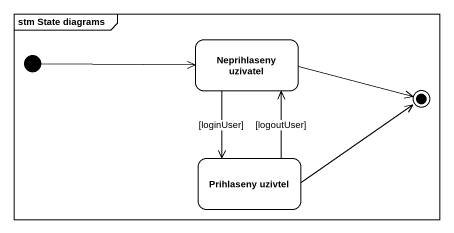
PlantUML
@startuml
mainframe stm State diagrams
hide empty description
state "Neprihlaseny uzivatel" as Neprihlaseny_uzivatel
state "Prihlaseny uzivtel" as Prihlaseny_uzivtel
[*] -right-> Neprihlaseny_uzivatel
Neprihlaseny_uzivatel --> Prihlaseny_uzivtel : [loginUser]
Prihlaseny_uzivtel -up-> Neprihlaseny_uzivatel : [logoutUser]
Neprihlaseny_uzivatel -right-> [*]
Prihlaseny_uzivtel -right-> [*]
@enduml
